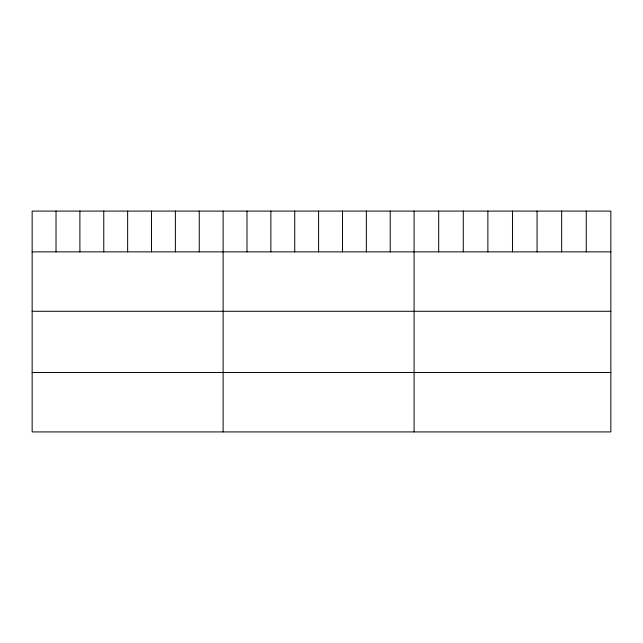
<?xml version="1.0" encoding="UTF-8"?>
<svg xmlns="http://www.w3.org/2000/svg" width="643" height="643" viewBox="0 0 643 643"><rect width="100%" height="100%" fill="white"/><g stroke="black" fill="none" stroke-linecap="round" stroke-linejoin="round"><path stroke-width="0.96" d="M610.85 251.871L610.85 431.919L32.15 431.919L32.15 211.081L610.85 211.081L610.85 251.871L32.15 251.871M32.15 311.284L610.85 311.284M32.15 372.506L610.85 372.506M586.255 211.081L586.255 251.871M561.66 211.081L561.66 251.871M537.066 211.081L537.066 251.871M512.471 211.081L512.471 251.871M487.876 211.081L487.876 251.871M463.281 211.081L463.281 251.871M438.687 211.081L438.687 251.871M414.092 211.081L414.092 431.919M390.221 211.081L390.221 251.871M366.349 211.081L366.349 251.871M342.478 211.081L342.478 251.871M318.606 211.081L318.606 251.871M294.735 211.081L294.735 251.871M270.864 211.081L270.864 251.871M246.992 211.081L246.992 251.871M223.121 211.081L223.121 431.919M199.25 211.081L199.25 251.871M175.378 211.081L175.378 251.871M151.507 211.081L151.507 251.871M127.636 211.081L127.636 251.871M103.764 211.081L103.764 251.871M79.893 211.081L79.893 251.871M56.021 211.081L56.021 251.871"/></g></svg>
